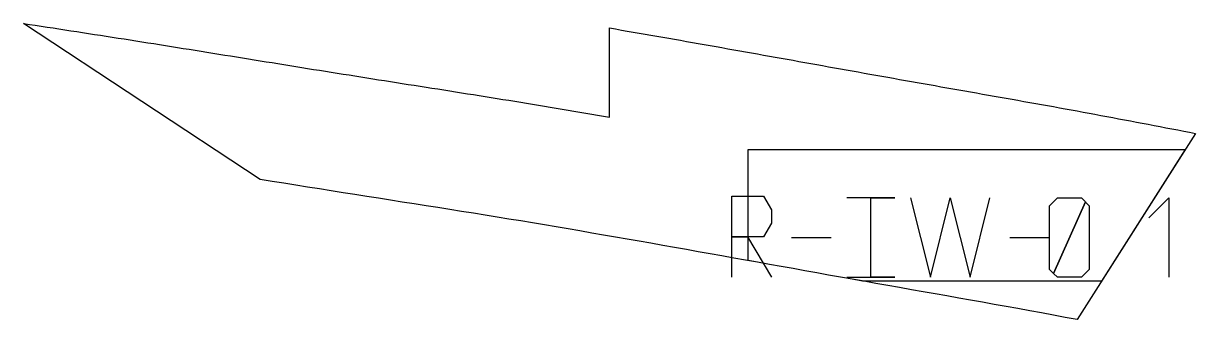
# Model space of a CAD drawing. Header units: metres. Extents: x 386.5 to 426.5, y 37.8 to 47.9.
import ezdxf

# ---------------------------------------------------------------- set-up
doc = ezdxf.new("R2010")
doc.units = ezdxf.units.M

msp = doc.modelspace()

# ---------------------------------------------------------------- linework, layer by layer
for points in [[(386.52, 47.926), (386.722, 47.895), (386.924, 47.864), (387.126, 47.833), (387.328, 47.802), (387.53, 47.771), (387.732, 47.74), (387.934, 47.709), (388.136, 47.678), (388.338, 47.647), (388.54, 47.615), (388.742, 47.584), (388.944, 47.553), (389.146, 47.521), (389.348, 47.49), (389.55, 47.458), (389.752, 47.427), (389.955, 47.395), (390.157, 47.363), (390.359, 47.332), (390.561, 47.3), (390.763, 47.268), (390.965, 47.236), (391.167, 47.204), (391.369, 47.172), (391.571, 47.14), (391.773, 47.108), (391.975, 47.075), (392.177, 47.043), (392.379, 47.011), (392.581, 46.978), (392.783, 46.946), (392.985, 46.913), (393.187, 46.881), (393.389, 46.848), (393.591, 46.815), (393.793, 46.783), (393.995, 46.75), (394.197, 46.718), (394.399, 46.685), (394.601, 46.652), (394.803, 46.62), (395.005, 46.587), (395.207, 46.554), (395.409, 46.522), (395.611, 46.489), (395.813, 46.457), (396.015, 46.424), (396.217, 46.392), (396.419, 46.359), (396.621, 46.327), (396.823, 46.294), (397.025, 46.262), (397.227, 46.23), (397.429, 46.198), (397.631, 46.166), (397.833, 46.134), (398.035, 46.102), (398.237, 46.07), (398.439, 46.038), (398.641, 46.006), (398.843, 45.974), (399.045, 45.942), (399.247, 45.91), (399.449, 45.879), (399.651, 45.847), (399.854, 45.815), (400.056, 45.783), (400.258, 45.752), (400.46, 45.72), (400.662, 45.688), (400.864, 45.656), (401.066, 45.624), (401.268, 45.592), (401.47, 45.56), (401.672, 45.528), (401.874, 45.496), (402.076, 45.464), (402.278, 45.432), (402.48, 45.399), (402.682, 45.367), (402.884, 45.334), (403.086, 45.302), (403.288, 45.269), (403.49, 45.236), (403.692, 45.203), (403.894, 45.17), (404.096, 45.136), (404.298, 45.103), (404.5, 45.069), (404.702, 45.036), (404.904, 45.002), (405.106, 44.968), (405.308, 44.934), (405.51, 44.899), (405.712, 44.865), (405.914, 44.831), (406.116, 44.796), (406.318, 44.762), (406.52, 44.727), (406.52, 47.771), (406.722, 47.736), (406.924, 47.701), (407.126, 47.667), (407.328, 47.632), (407.53, 47.597), (407.732, 47.562), (407.934, 47.526), (408.136, 47.491), (408.338, 47.456), (408.54, 47.421), (408.742, 47.385), (408.944, 47.35), (409.146, 47.314), (409.348, 47.278), (409.55, 47.243), (409.752, 47.207), (409.955, 47.171), (410.157, 47.135), (410.359, 47.099), (410.561, 47.063), (410.763, 47.028), (410.965, 46.992), (411.167, 46.955), (411.369, 46.919), (411.571, 46.883), (411.773, 46.847), (411.975, 46.811), (412.177, 46.775), (412.379, 46.739), (412.581, 46.703), (412.783, 46.667), (412.985, 46.63), (413.187, 46.594), (413.389, 46.558), (413.591, 46.522), (413.793, 46.486), (413.995, 46.449), (414.197, 46.413), (414.399, 46.377), (414.601, 46.341), (414.803, 46.305), (415.005, 46.269), (415.207, 46.233), (415.409, 46.197), (415.611, 46.161), (415.813, 46.125), (416.015, 46.089), (416.217, 46.053), (416.419, 46.017), (416.621, 45.981), (416.823, 45.945), (417.025, 45.91), (417.227, 45.874), (417.429, 45.838), (417.631, 45.803), (417.833, 45.767), (418.035, 45.731), (418.237, 45.696), (418.439, 45.66), (418.641, 45.624), (418.843, 45.589), (419.045, 45.553), (419.247, 45.517), (419.449, 45.482), (419.651, 45.446), (419.854, 45.41), (420.056, 45.374), (420.258, 45.338), (420.46, 45.302), (420.662, 45.266), (420.864, 45.23), (421.066, 45.194), (421.268, 45.157), (421.47, 45.121), (421.672, 45.085), (421.874, 45.048), (422.076, 45.011), (422.278, 44.974), (422.48, 44.937), (422.682, 44.9), (422.884, 44.863), (423.086, 44.825), (423.288, 44.788), (423.49, 44.75), (423.692, 44.712), (423.894, 44.674), (424.096, 44.636), (424.298, 44.598), (424.5, 44.56), (424.702, 44.521), (424.904, 44.483), (425.106, 44.444), (425.308, 44.406), (425.51, 44.367), (425.712, 44.329), (425.914, 44.29), (426.116, 44.251), (426.318, 44.212), (426.52, 44.173), (422.48, 37.818), (422.076, 37.893), (421.672, 37.968), (421.268, 38.043), (420.864, 38.117), (420.46, 38.19), (420.056, 38.263), (419.651, 38.336), (419.247, 38.408), (418.843, 38.48), (418.439, 38.552), (418.035, 38.623), (417.631, 38.694), (417.227, 38.766), (416.823, 38.837), (416.419, 38.908), (416.015, 38.98), (415.611, 39.051), (415.207, 39.123), (414.803, 39.194), (414.399, 39.266), (413.995, 39.338), (413.591, 39.411), (413.187, 39.483), (412.783, 39.555), (412.379, 39.627), (411.975, 39.7), (411.571, 39.772), (411.167, 39.845), (410.763, 39.917), (410.359, 39.989), (409.955, 40.061), (409.55, 40.133), (409.146, 40.205), (408.742, 40.277), (408.338, 40.348), (407.934, 40.42), (407.53, 40.491), (407.126, 40.562), (406.722, 40.632), (406.318, 40.702), (405.914, 40.772), (405.51, 40.842), (405.106, 40.911), (404.702, 40.979), (404.298, 41.048), (403.894, 41.115), (403.49, 41.182), (403.086, 41.249), (402.682, 41.315), (402.278, 41.38), (401.874, 41.445), (401.47, 41.51), (401.066, 41.574), (400.662, 41.638), (400.258, 41.702), (399.854, 41.766), (399.449, 41.83), (399.045, 41.893), (398.641, 41.957), (398.237, 42.02), (397.833, 42.084), (397.429, 42.148), (397.025, 42.212), (396.621, 42.276), (396.217, 42.341), (395.813, 42.405), (395.409, 42.47), (395.005, 42.535), (394.601, 42.6), (386.52, 47.926)], [(423.316, 39.133), (415.151, 39.133), (414.803, 39.194), (414.399, 39.266), (413.995, 39.338), (413.591, 39.411), (413.187, 39.483), (412.783, 39.555), (412.379, 39.627), (411.975, 39.7), (411.571, 39.772), (411.256, 39.829), (411.256, 43.622), (426.17, 43.622), (423.316, 39.133)]]:
    msp.add_lwpolyline(points, close=True)
for points in [[(410.693, 39.26), (410.693, 42.025), (411.777, 42.025), (412.049, 41.564), (412.049, 41.104), (411.777, 40.643), (410.693, 40.643), (411.235, 40.643), (412.049, 39.26)], [(414.625, 39.26), (416.252, 39.26), (415.438, 39.26), (415.438, 41.971), (416.252, 41.971), (414.625, 41.971)], [(416.794, 41.971), (417.472, 39.26), (418.15, 41.971), (418.828, 39.26), (419.505, 41.971)], [(421.539, 41.7), (421.81, 41.971), (422.624, 41.971), (422.895, 41.7), (422.895, 39.531), (422.624, 39.26), (421.81, 39.26), (421.675, 39.395), (422.759, 41.836), (421.675, 39.395), (421.539, 39.531), (421.539, 41.7)], [(424.929, 41.293), (425.607, 41.971), (425.607, 39.26)], [(412.727, 40.615), (414.082, 40.615)], [(420.183, 40.615), (421.539, 40.615)]]:
    msp.add_lwpolyline(points)

doc.saveas('drawing.dxf')
